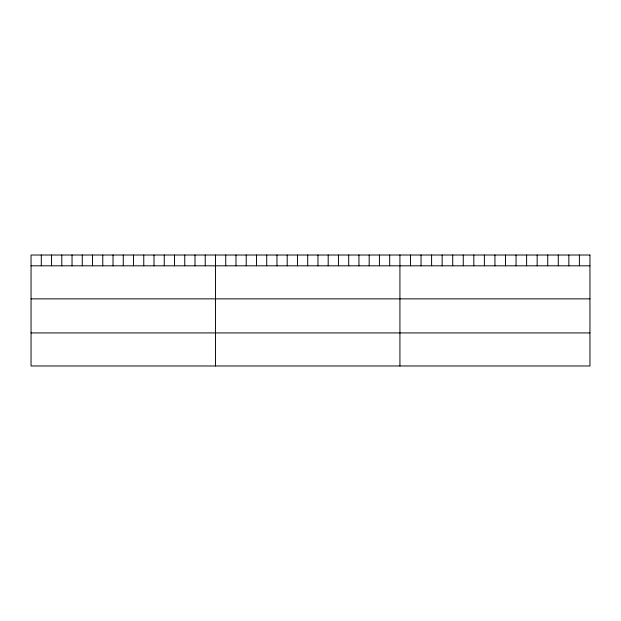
<?xml version="1.0" encoding="UTF-8"?>
<svg xmlns="http://www.w3.org/2000/svg" width="621" height="621" viewBox="0 0 621 621"><rect width="100%" height="100%" fill="white"/><g stroke="black" fill="none" stroke-linecap="round" stroke-linejoin="round"><path stroke-width="0.93" d="M31.05 265.811L589.95 265.811M31.05 298.864L589.95 298.864M31.05 332.926L589.95 332.926M579.393 255.021L579.393 265.811M568.836 255.021L568.836 265.811M558.279 255.021L558.279 265.811M547.722 255.021L547.722 265.811M537.165 255.021L537.165 265.811M526.608 255.021L526.608 265.811M516.051 255.021L516.051 265.811M505.494 255.021L505.494 265.811M494.937 255.021L494.937 265.811M484.38 255.021L484.38 265.811M473.823 255.021L473.823 265.811M463.266 255.021L463.266 265.811M452.709 255.021L452.709 265.811M442.152 255.021L442.152 265.811M431.595 255.021L431.595 265.811M421.038 255.021L421.038 265.811M410.481 255.021L410.481 265.811M399.924 255.021L399.924 365.979M389.678 255.021L389.678 265.811M379.431 255.021L379.431 265.811M369.185 255.021L369.185 265.811M358.938 255.021L358.938 265.811M348.691 255.021L348.691 265.811M338.445 255.021L338.445 265.811M328.199 255.021L328.199 265.811M317.952 255.021L317.952 265.811M307.705 255.021L307.705 265.811M297.459 255.021L297.459 265.811M287.212 255.021L287.212 265.811M276.966 255.021L276.966 265.811M266.72 255.021L266.72 265.811M256.473 255.021L256.473 265.811M246.226 255.021L246.226 265.811M235.98 255.021L235.98 265.811M225.734 255.021L225.734 265.811M215.487 255.021L215.487 365.979M205.24 255.021L205.24 265.811M194.994 255.021L194.994 265.811M184.748 255.021L184.748 265.811M174.501 255.021L174.501 265.811M164.255 255.021L164.255 265.811M154.008 255.021L154.008 265.811M143.761 255.021L143.761 265.811M133.515 255.021L133.515 265.811M123.269 255.021L123.269 265.811M113.022 255.021L113.022 265.811M102.776 255.021L102.776 265.811M92.529 255.021L92.529 265.811M82.282 255.021L82.282 265.811M72.036 255.021L72.036 265.811M61.789 255.021L61.789 265.811M51.543 255.021L51.543 265.811M41.297 255.021L41.297 265.811M589.95 255.021L31.05 255.021L31.05 365.979L589.95 365.979L589.95 255.021"/></g></svg>
